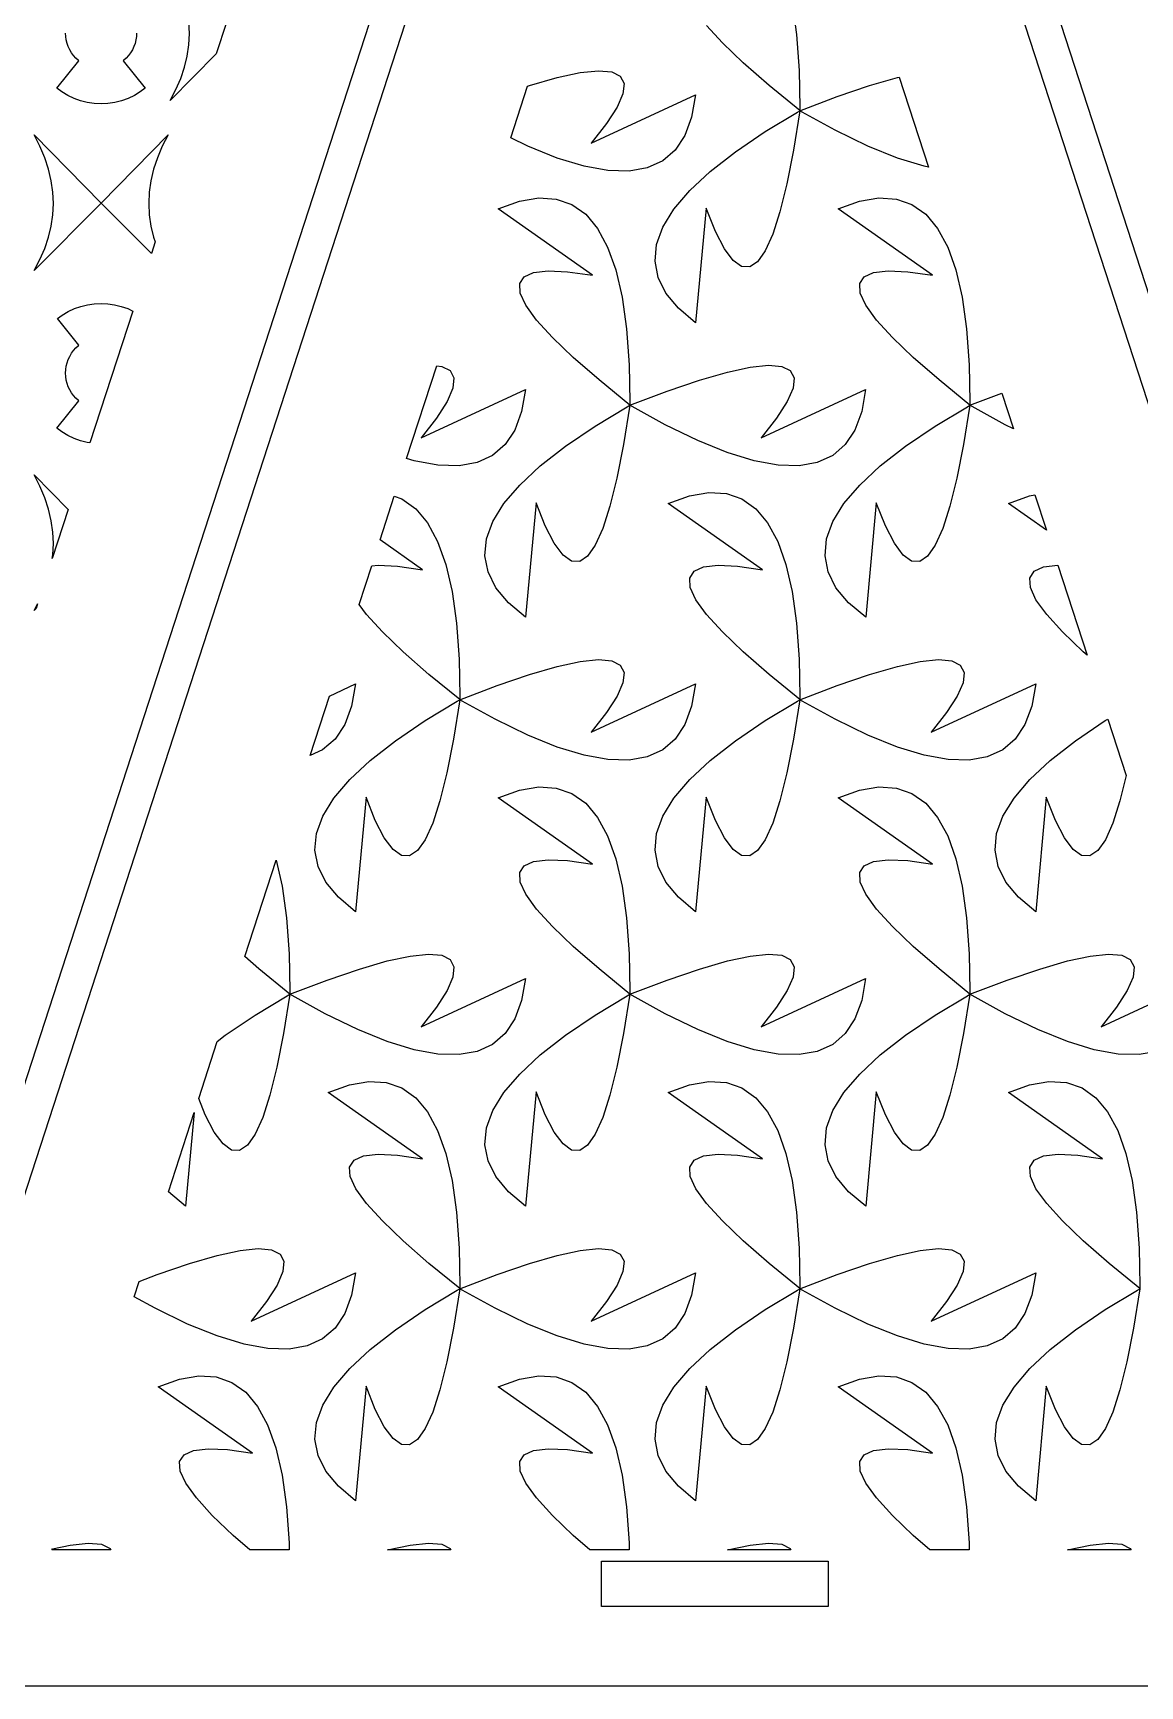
# Model space of a CAD drawing. Header units: metres. Extents: x 20 to 1108, y 20 to 485.
# Drawn here: x 269.3 to 367, y 253.8 to 399.7 of the extents above; entities that cross this region are included whole.
import ezdxf

# ---------------------------------------------------------------- set-up
doc = ezdxf.new("R2010")
doc.units = ezdxf.units.M

msp = doc.modelspace()

# ---------------------------------------------------------------- linework, layer by layer
for p, q in [((251.309, 253.826), (326.309, 484.652)), ((329.463, 484.652), (254.463, 253.826)), ((404.463, 253.826), (329.463, 484.652)), ((332.617, 484.652), (407.617, 253.826)), ((336.281, 402.329), (336.671, 399.538)), ((272.189, 399.346), (272.174, 399.652)), ((278.444, 399.652), (278.429, 399.345)), ((283.103, 399.613), (283.056, 400.615)), ((283.056, 398.616), (283.103, 399.613)), ((286.379, 400.595), (285.475, 397.812)), ((330.125, 398.78), (328.737, 400.314)), ((272.234, 399.041), (272.189, 399.346)), ((272.308, 398.743), (272.234, 399.041)), ((272.412, 398.453), (272.308, 398.743)), ((272.543, 398.175), (272.412, 398.453)), ((272.701, 397.911), (272.543, 398.175)), ((278.073, 398.175), (277.916, 397.911)), ((278.205, 398.453), (278.073, 398.175)), ((278.309, 398.743), (278.205, 398.453)), ((278.384, 399.04), (278.309, 398.743)), ((278.429, 399.345), (278.384, 399.04)), ((282.912, 397.623), (283.056, 398.616)), ((331.96, 397.018), (330.125, 398.78)), ((336.671, 399.538), (336.898, 396.36)), ((271.417, 394.783), (273.354, 397.204)), ((272.885, 397.664), (272.701, 397.911)), ((273.091, 397.436), (272.885, 397.664)), ((273.32, 397.229), (273.091, 397.436)), ((273.354, 397.204), (273.32, 397.229)), ((277.298, 397.229), (277.264, 397.204)), ((277.264, 397.204), (279.2, 394.783)), ((277.526, 397.436), (277.298, 397.229)), ((277.733, 397.664), (277.526, 397.436)), ((277.916, 397.911), (277.733, 397.664)), ((285.475, 397.812), (281.4, 393.712)), ((282.675, 396.634), (282.912, 397.623)), ((334.24, 395.025), (331.96, 397.018)), ((281.913, 394.669), (282.341, 395.649)), ((282.341, 395.649), (282.675, 396.634)), ((313.119, 395.021), (315.563, 395.728)), ((315.563, 395.728), (317.584, 396.163)), ((317.584, 396.163), (319.184, 396.33)), ((319.184, 396.33), (320.36, 396.228)), ((320.36, 396.228), (321.114, 395.855)), ((321.114, 395.855), (321.446, 395.212)), ((321.446, 395.212), (321.356, 394.299)), ((336.898, 396.36), (336.96, 393.09)), ((343.119, 395.021), (345.563, 395.728)), ((345.563, 395.728), (345.728, 395.763)), ((345.728, 395.763), (348.305, 387.831)), ((271.844, 394.467), (271.417, 394.783)), ((272.368, 394.152), (271.844, 394.467)), ((272.922, 393.89), (272.368, 394.152)), ((273.498, 393.684), (272.922, 393.89)), ((277.695, 393.89), (277.118, 393.684)), ((278.248, 394.152), (277.695, 393.89)), ((278.773, 394.467), (278.248, 394.152)), ((279.2, 394.783), (278.773, 394.467)), ((281.4, 393.712), (281.913, 394.669)), ((311.457, 390.404), (312.937, 394.958)), ((312.937, 394.958), (313.119, 395.021)), ((318.55, 389.928), (327.766, 394.191)), ((321.356, 394.299), (320.845, 393.116)), ((327.766, 394.191), (327.415, 392.235)), ((336.96, 392.804), (334.24, 395.025)), ((336.97, 392.796), (340.253, 394.042)), ((340.253, 394.042), (343.119, 395.021)), ((274.091, 393.536), (273.498, 393.684)), ((274.696, 393.445), (274.091, 393.536)), ((275.309, 393.415), (274.696, 393.445)), ((275.92, 393.445), (275.309, 393.415)), ((276.525, 393.535), (275.92, 393.445)), ((277.118, 393.684), (276.525, 393.535)), ((320.845, 393.116), (319.911, 391.661)), ((333.91, 390.959), (336.738, 392.664)), ((336.959, 392.792), (336.397, 389.326)), ((336.738, 392.664), (336.959, 392.792)), ((336.96, 393.09), (336.96, 392.804)), ((337.17, 392.68), (336.97, 392.796)), ((340.081, 391.072), (337.17, 392.68)), ((319.911, 391.661), (318.55, 389.928)), ((327.415, 392.235), (326.814, 390.61)), ((331.272, 389.174), (333.91, 390.959)), ((342.948, 389.68), (340.081, 391.072)), ((269.912, 389.666), (269.4, 390.671)), ((269.4, 390.671), (275.304, 384.652)), ((270.341, 388.647), (269.912, 389.666)), ((275.313, 384.652), (281.218, 390.671)), ((280.704, 389.666), (280.276, 388.648)), ((281.218, 390.671), (280.704, 389.666)), ((312.948, 389.68), (311.457, 390.404)), ((315.561, 388.623), (312.948, 389.68)), ((326.814, 390.61), (325.96, 389.321)), ((345.561, 388.623), (342.948, 389.68)), ((270.674, 387.632), (270.341, 388.647)), ((280.276, 388.648), (279.943, 387.632)), ((317.922, 387.901), (315.561, 388.623)), ((320.033, 387.516), (317.922, 387.901)), ((324.857, 388.367), (323.499, 387.748)), ((325.96, 389.321), (324.857, 388.367)), ((329.049, 387.44), (331.272, 389.174)), ((336.397, 389.326), (335.81, 386.355)), ((347.922, 387.901), (345.561, 388.623)), ((348.305, 387.831), (347.922, 387.901)), ((270.913, 386.622), (270.674, 387.632)), ((271.056, 385.615), (270.913, 386.622)), ((279.704, 386.622), (279.562, 385.615)), ((279.943, 387.632), (279.704, 386.622)), ((321.893, 387.464), (320.033, 387.516)), ((323.499, 387.748), (321.893, 387.464)), ((327.243, 385.755), (329.049, 387.44)), ((271.103, 384.613), (271.056, 385.615)), ((279.562, 385.615), (279.514, 384.613)), ((312.224, 384.811), (313.932, 385.102)), ((313.932, 385.102), (315.475, 385.006)), ((315.475, 385.006), (316.854, 384.527)), ((325.854, 384.119), (327.243, 385.755)), ((335.81, 386.355), (335.201, 383.884)), ((342.224, 384.811), (343.932, 385.102)), ((343.932, 385.102), (345.475, 385.006)), ((345.475, 385.006), (346.854, 384.527)), ((275.304, 384.652), (269.4, 378.711)), ((270.912, 382.622), (271.056, 383.616)), ((271.056, 383.616), (271.103, 384.613)), ((279.749, 380.189), (275.313, 384.652)), ((279.514, 384.613), (279.561, 383.616)), ((279.561, 383.616), (279.704, 382.623)), ((310.355, 384.136), (312.224, 384.811)), ((318.655, 378.286), (310.355, 384.136)), ((316.854, 384.527), (318.069, 383.662)), ((318.069, 383.662), (319.117, 382.412)), ((324.88, 382.535), (325.854, 384.119)), ((328.685, 384.197), (327.768, 374.085)), ((329.505, 382.151), (328.685, 384.197)), ((335.201, 383.884), (334.568, 381.916)), ((340.355, 384.136), (342.224, 384.811)), ((348.655, 378.286), (340.355, 384.136)), ((346.854, 384.527), (348.069, 383.662)), ((348.069, 383.662), (349.117, 382.412)), ((270.674, 381.635), (270.912, 382.622)), ((279.704, 382.623), (279.943, 381.635)), ((319.117, 382.412), (320.003, 380.776)), ((324.322, 381.001), (324.88, 382.535)), ((330.298, 380.616), (329.505, 382.151)), ((349.117, 382.412), (350.003, 380.776)), ((269.912, 379.668), (270.341, 380.649)), ((270.341, 380.649), (270.674, 381.635)), ((280.083, 381.218), (279.749, 380.189)), ((279.943, 381.635), (280.083, 381.218)), ((320.003, 380.776), (320.724, 378.755)), ((324.181, 379.518), (324.322, 381.001)), ((331.067, 379.582), (330.298, 380.616)), ((334.568, 381.916), (333.912, 380.447)), ((350.003, 380.776), (350.724, 378.755)), ((269.4, 378.711), (269.912, 379.668)), ((324.454, 378.084), (324.181, 379.518)), ((331.813, 379.048), (331.067, 379.582)), ((333.235, 379.482), (332.535, 379.015)), ((333.912, 380.447), (333.235, 379.482)), ((312.241, 377.543), (312.631, 378.152)), ((312.631, 378.152), (313.465, 378.53)), ((313.465, 378.53), (314.746, 378.679)), ((314.746, 378.679), (316.473, 378.599)), ((316.473, 378.599), (318.655, 378.286)), ((320.724, 378.755), (321.281, 376.349)), ((325.144, 376.7), (324.454, 378.084)), ((332.535, 379.015), (331.813, 379.048)), ((342.241, 377.543), (342.631, 378.152)), ((342.631, 378.152), (343.465, 378.53)), ((343.465, 378.53), (344.746, 378.679)), ((344.746, 378.679), (346.473, 378.599)), ((346.473, 378.599), (348.655, 378.286)), ((350.724, 378.755), (351.281, 376.349)), ((312.295, 376.703), (312.241, 377.543)), ((312.793, 375.633), (312.295, 376.703)), ((321.281, 376.349), (321.671, 373.558)), ((326.25, 375.366), (325.144, 376.7)), ((342.295, 376.703), (342.241, 377.543)), ((342.793, 375.633), (342.295, 376.703)), ((351.281, 376.349), (351.671, 373.558)), ((271.891, 374.769), (272.408, 375.078)), ((272.408, 375.078), (272.954, 375.337)), ((272.954, 375.337), (273.524, 375.54)), ((273.524, 375.54), (274.109, 375.688)), ((274.109, 375.688), (274.705, 375.776)), ((278.105, 375.128), (274.326, 363.5)), ((274.705, 375.776), (275.309, 375.806)), ((275.309, 375.806), (275.911, 375.776)), ((275.911, 375.776), (276.509, 375.687)), ((276.509, 375.687), (277.094, 375.54)), ((277.094, 375.54), (277.662, 375.337)), ((277.662, 375.337), (278.105, 375.128)), ((313.737, 374.332), (312.793, 375.633)), ((327.768, 374.085), (326.25, 375.366)), ((343.737, 374.332), (342.793, 375.633)), ((271.469, 374.456), (271.891, 374.769)), ((273.354, 372.102), (271.469, 374.456)), ((315.125, 372.799), (313.737, 374.332)), ((321.671, 373.558), (321.898, 370.379)), ((345.125, 372.799), (343.737, 374.332)), ((351.671, 373.558), (351.898, 370.379)), ((272.885, 371.642), (273.092, 371.869)), ((273.092, 371.869), (273.32, 372.075)), ((273.32, 372.075), (273.354, 372.102)), ((316.96, 371.037), (315.125, 372.799)), ((346.96, 371.037), (345.125, 372.799)), ((272.235, 370.265), (272.308, 370.563)), ((272.308, 370.563), (272.412, 370.853)), ((272.412, 370.853), (272.543, 371.13)), ((272.543, 371.13), (272.702, 371.395)), ((272.702, 371.395), (272.885, 371.642)), ((319.24, 369.043), (316.96, 371.037)), ((349.24, 369.043), (346.96, 371.037)), ((272.174, 369.652), (272.189, 369.959)), ((272.189, 369.346), (272.174, 369.652)), ((272.189, 369.959), (272.235, 370.265)), ((272.234, 369.041), (272.189, 369.346)), ((272.308, 368.742), (272.234, 369.041)), ((302.268, 362.12), (304.92, 370.285)), ((304.92, 370.285), (305.36, 370.246)), ((305.36, 370.246), (306.114, 369.873)), ((306.114, 369.873), (306.446, 369.232)), ((306.446, 369.232), (306.356, 368.318)), ((321.96, 366.823), (319.24, 369.043)), ((321.898, 370.379), (321.96, 367.109)), ((325.253, 368.063), (328.119, 369.039)), ((328.119, 369.039), (330.563, 369.746)), ((330.563, 369.746), (332.584, 370.183)), ((332.584, 370.183), (334.184, 370.35)), ((334.184, 370.35), (335.36, 370.246)), ((335.36, 370.246), (336.114, 369.873)), ((336.114, 369.873), (336.446, 369.232)), ((336.446, 369.232), (336.356, 368.318)), ((351.96, 366.823), (349.24, 369.043)), ((351.898, 370.379), (351.96, 367.109)), ((272.412, 368.453), (272.308, 368.742)), ((272.543, 368.175), (272.412, 368.453)), ((272.701, 367.911), (272.543, 368.175)), ((272.885, 367.663), (272.701, 367.911)), ((273.091, 367.437), (272.885, 367.663)), ((303.55, 363.947), (312.766, 368.209)), ((306.356, 368.318), (305.845, 367.135)), ((312.766, 368.209), (312.415, 366.254)), ((321.97, 366.816), (325.253, 368.063)), ((333.55, 363.947), (342.766, 368.209)), ((336.356, 368.318), (335.845, 367.135)), ((342.766, 368.209), (342.415, 366.254)), ((351.97, 366.816), (354.785, 367.884)), ((354.785, 367.884), (355.808, 364.739)), ((271.417, 364.783), (273.354, 367.203)), ((273.32, 367.23), (273.091, 367.437)), ((273.354, 367.203), (273.32, 367.23)), ((305.845, 367.135), (304.911, 365.68)), ((312.415, 366.254), (311.814, 364.629)), ((318.91, 364.979), (321.738, 366.684)), ((321.959, 366.812), (321.397, 363.345)), ((321.738, 366.684), (321.959, 366.812)), ((321.96, 367.109), (321.96, 366.823)), ((322.17, 366.699), (321.97, 366.816)), ((325.081, 365.092), (322.17, 366.699)), ((335.845, 367.135), (334.911, 365.68)), ((342.415, 366.254), (341.814, 364.629)), ((348.91, 364.979), (351.738, 366.684)), ((351.959, 366.812), (351.397, 363.345)), ((351.738, 366.684), (351.959, 366.812)), ((351.96, 367.109), (351.96, 366.823)), ((352.17, 366.699), (351.97, 366.816)), ((355.081, 365.092), (352.17, 366.699)), ((271.844, 364.467), (271.417, 364.783)), ((304.911, 365.68), (303.55, 363.947)), ((311.814, 364.629), (310.96, 363.34)), ((316.272, 363.193), (318.91, 364.979)), ((327.948, 363.7), (325.081, 365.092)), ((334.911, 365.68), (333.55, 363.947)), ((341.814, 364.629), (340.96, 363.34)), ((346.272, 363.193), (348.91, 364.979)), ((355.808, 364.739), (355.081, 365.092)), ((272.368, 364.152), (271.844, 364.467)), ((272.922, 363.891), (272.368, 364.152)), ((273.498, 363.685), (272.922, 363.891)), ((274.091, 363.535), (273.498, 363.685)), ((274.326, 363.5), (274.091, 363.535)), ((310.96, 363.34), (309.857, 362.387)), ((314.049, 361.458), (316.272, 363.193)), ((321.397, 363.345), (320.81, 360.373)), ((330.561, 362.643), (327.948, 363.7)), ((340.96, 363.34), (339.857, 362.387)), ((344.049, 361.458), (346.272, 363.193)), ((351.397, 363.345), (350.81, 360.373)), ((302.922, 361.92), (302.268, 362.12)), ((305.033, 361.534), (302.922, 361.92)), ((308.499, 361.768), (306.893, 361.484)), ((309.857, 362.387), (308.499, 361.768)), ((332.922, 361.92), (330.561, 362.643)), ((335.033, 361.534), (332.922, 361.92)), ((338.499, 361.768), (336.893, 361.484)), ((339.857, 362.387), (338.499, 361.768)), ((269.912, 359.666), (269.4, 360.671)), ((269.4, 360.671), (272.41, 357.603)), ((306.893, 361.484), (305.033, 361.534)), ((312.243, 359.775), (314.049, 361.458)), ((320.81, 360.373), (320.201, 357.903)), ((336.893, 361.484), (335.033, 361.534)), ((342.243, 359.775), (344.049, 361.458)), ((350.81, 360.373), (350.201, 357.903)), ((270.341, 358.647), (269.912, 359.666)), ((299.931, 354.93), (301.182, 358.779)), ((301.182, 358.779), (301.854, 358.546)), ((310.854, 358.14), (312.243, 359.775)), ((325.355, 358.155), (327.224, 358.829)), ((327.224, 358.829), (328.932, 359.12)), ((328.932, 359.12), (330.475, 359.026)), ((330.475, 359.026), (331.854, 358.546)), ((340.854, 358.14), (342.243, 359.775)), ((355.355, 358.155), (357.224, 358.829)), ((357.224, 358.829), (357.701, 358.911)), ((357.701, 358.911), (358.717, 355.785)), ((270.674, 357.633), (270.341, 358.647)), ((270.913, 356.621), (270.674, 357.633)), ((272.41, 357.603), (271.008, 353.287)), ((301.854, 358.546), (303.069, 357.682)), ((303.069, 357.682), (304.117, 356.432)), ((309.88, 356.554), (310.854, 358.14)), ((313.685, 358.216), (312.768, 348.105)), ((314.505, 356.17), (313.685, 358.216)), ((320.201, 357.903), (319.568, 355.936)), ((333.655, 352.305), (325.355, 358.155)), ((331.854, 358.546), (333.069, 357.682)), ((333.069, 357.682), (334.117, 356.432)), ((339.88, 356.554), (340.854, 358.14)), ((343.685, 358.216), (342.768, 348.105)), ((344.505, 356.17), (343.685, 358.216)), ((350.201, 357.903), (349.568, 355.936)), ((358.717, 355.785), (355.355, 358.155)), ((271.056, 355.615), (270.913, 356.621)), ((304.117, 356.432), (305.003, 354.796)), ((309.322, 355.021), (309.88, 356.554)), ((315.298, 354.635), (314.505, 356.17)), ((319.568, 355.936), (318.912, 354.466)), ((334.117, 356.432), (335.003, 354.796)), ((339.322, 355.021), (339.88, 356.554)), ((345.298, 354.635), (344.505, 356.17)), ((349.568, 355.936), (348.912, 354.466)), ((271.103, 354.613), (271.056, 355.615)), ((271.056, 353.616), (271.103, 354.613)), ((303.655, 352.305), (299.931, 354.93)), ((305.003, 354.796), (305.724, 352.775)), ((309.181, 353.536), (309.322, 355.021)), ((316.067, 353.601), (315.298, 354.635)), ((318.912, 354.466), (318.236, 353.5)), ((335.003, 354.796), (335.724, 352.775)), ((339.181, 353.536), (339.322, 355.021)), ((346.067, 353.601), (345.298, 354.635)), ((348.912, 354.466), (348.236, 353.5)), ((271.008, 353.287), (271.056, 353.616)), ((309.454, 352.104), (309.181, 353.536)), ((316.813, 353.068), (316.067, 353.601)), ((317.535, 353.034), (316.813, 353.068)), ((318.236, 353.5), (317.535, 353.034)), ((339.454, 352.104), (339.181, 353.536)), ((346.813, 353.068), (346.067, 353.601)), ((347.535, 353.034), (346.813, 353.068)), ((348.236, 353.5), (347.535, 353.034)), ((298.085, 349.249), (299.185, 352.633)), ((299.185, 352.633), (299.746, 352.698)), ((299.746, 352.698), (301.473, 352.617)), ((301.473, 352.617), (303.655, 352.305)), ((305.724, 352.775), (306.281, 350.368)), ((310.144, 350.719), (309.454, 352.104)), ((327.241, 351.563), (327.631, 352.171)), ((327.295, 350.722), (327.241, 351.563)), ((327.631, 352.171), (328.465, 352.55)), ((328.465, 352.55), (329.746, 352.698)), ((329.746, 352.698), (331.473, 352.617)), ((331.473, 352.617), (333.655, 352.305)), ((335.724, 352.775), (336.281, 350.368)), ((340.144, 350.719), (339.454, 352.104)), ((357.241, 351.563), (357.631, 352.171)), ((357.295, 350.722), (357.241, 351.563)), ((357.631, 352.171), (358.465, 352.55)), ((358.465, 352.55), (359.721, 352.695)), ((359.721, 352.695), (362.3, 344.759)), ((306.281, 350.368), (306.671, 347.576)), ((311.25, 349.386), (310.144, 350.719)), ((327.793, 349.652), (327.295, 350.722)), ((336.281, 350.368), (336.671, 347.576)), ((341.25, 349.386), (340.144, 350.719)), ((357.793, 349.652), (357.295, 350.722)), ((269.4, 348.711), (269.708, 349.288)), ((269.58, 348.894), (269.4, 348.711)), ((269.708, 349.288), (269.58, 348.894)), ((298.737, 348.352), (298.085, 349.249)), ((312.768, 348.105), (311.25, 349.386)), ((328.737, 348.352), (327.793, 349.652)), ((342.768, 348.105), (341.25, 349.386)), ((358.737, 348.352), (357.793, 349.652)), ((300.125, 346.818), (298.737, 348.352)), ((306.671, 347.576), (306.898, 344.399)), ((330.125, 346.818), (328.737, 348.352)), ((336.671, 347.576), (336.898, 344.399)), ((360.125, 346.818), (358.737, 348.352)), ((301.96, 345.056), (300.125, 346.818)), ((331.96, 345.056), (330.125, 346.818)), ((361.96, 345.056), (360.125, 346.818)), ((304.24, 343.063), (301.96, 345.056)), ((306.898, 344.399), (306.96, 341.129)), ((315.563, 343.766), (317.584, 344.202)), ((317.584, 344.202), (319.184, 344.369)), ((319.184, 344.369), (320.36, 344.266)), ((320.36, 344.266), (321.114, 343.893)), ((334.24, 343.063), (331.96, 345.056)), ((336.898, 344.399), (336.96, 341.129)), ((345.563, 343.766), (347.584, 344.202)), ((347.584, 344.202), (349.184, 344.369)), ((349.184, 344.369), (350.36, 344.266)), ((350.36, 344.266), (351.114, 343.893)), ((362.3, 344.759), (361.96, 345.056)), ((306.96, 340.843), (304.24, 343.063)), ((310.253, 342.081), (313.119, 343.059)), ((313.119, 343.059), (315.563, 343.766)), ((321.114, 343.893), (321.446, 343.25)), ((321.446, 343.25), (321.356, 342.337)), ((336.96, 340.843), (334.24, 343.063)), ((340.253, 342.081), (343.119, 343.059)), ((343.119, 343.059), (345.563, 343.766)), ((351.114, 343.893), (351.446, 343.25)), ((351.446, 343.25), (351.356, 342.337)), ((295.457, 341.161), (297.766, 342.229)), ((297.766, 342.229), (297.415, 340.274)), ((306.97, 340.834), (310.253, 342.081)), ((318.55, 337.966), (327.766, 342.229)), ((321.356, 342.337), (320.845, 341.154)), ((327.766, 342.229), (327.415, 340.274)), ((336.97, 340.834), (340.253, 342.081)), ((348.55, 337.966), (357.766, 342.229)), ((351.356, 342.337), (350.845, 341.154)), ((357.766, 342.229), (357.415, 340.274)), ((293.748, 335.9), (295.457, 341.161)), ((297.415, 340.274), (296.814, 338.649)), ((303.91, 338.997), (306.738, 340.702)), ((306.959, 340.83), (306.397, 337.364)), ((306.738, 340.702), (306.959, 340.83)), ((306.96, 341.129), (306.96, 340.843)), ((307.17, 340.719), (306.97, 340.834)), ((310.081, 339.111), (307.17, 340.719)), ((320.845, 341.154), (319.911, 339.699)), ((327.415, 340.274), (326.814, 338.649)), ((333.91, 338.997), (336.738, 340.702)), ((336.959, 340.83), (336.397, 337.364)), ((336.738, 340.702), (336.959, 340.83)), ((336.96, 341.129), (336.96, 340.843)), ((337.17, 340.719), (336.97, 340.834)), ((340.081, 339.111), (337.17, 340.719)), ((350.845, 341.154), (349.911, 339.699)), ((357.415, 340.274), (356.814, 338.649)), ((296.814, 338.649), (295.96, 337.359)), ((301.272, 337.212), (303.91, 338.997)), ((312.948, 337.719), (310.081, 339.111)), ((319.911, 339.699), (318.55, 337.966)), ((326.814, 338.649), (325.96, 337.359)), ((331.272, 337.212), (333.91, 338.997)), ((342.948, 337.719), (340.081, 339.111)), ((349.911, 339.699), (348.55, 337.966)), ((356.814, 338.649), (355.96, 337.359)), ((361.272, 337.212), (363.91, 338.997)), ((363.91, 338.997), (364.129, 339.129)), ((364.129, 339.129), (365.748, 334.145)), ((295.96, 337.359), (294.857, 336.406)), ((299.049, 335.478), (301.272, 337.212)), ((306.397, 337.364), (305.81, 334.393)), ((315.561, 336.661), (312.948, 337.719)), ((325.96, 337.359), (324.857, 336.406)), ((329.049, 335.478), (331.272, 337.212)), ((336.397, 337.364), (335.81, 334.393)), ((345.561, 336.661), (342.948, 337.719)), ((355.96, 337.359), (354.857, 336.406)), ((359.049, 335.478), (361.272, 337.212)), ((294.857, 336.406), (293.748, 335.9)), ((297.243, 333.793), (299.049, 335.478)), ((317.922, 335.94), (315.561, 336.661)), ((320.033, 335.553), (317.922, 335.94)), ((321.893, 335.502), (320.033, 335.553)), ((323.499, 335.786), (321.893, 335.502)), ((324.857, 336.406), (323.499, 335.786)), ((327.243, 333.793), (329.049, 335.478)), ((347.922, 335.94), (345.561, 336.661)), ((350.033, 335.553), (347.922, 335.94)), ((351.893, 335.502), (350.033, 335.553)), ((353.499, 335.786), (351.893, 335.502)), ((354.857, 336.406), (353.499, 335.786)), ((357.243, 333.793), (359.049, 335.478)), ((305.81, 334.393), (305.201, 331.923)), ((335.81, 334.393), (335.201, 331.923)), ((365.748, 334.145), (365.201, 331.923)), ((295.854, 332.158), (297.243, 333.793)), ((310.355, 332.175), (312.224, 332.849)), ((312.224, 332.849), (313.932, 333.14)), ((313.932, 333.14), (315.475, 333.045)), ((315.475, 333.045), (316.854, 332.566)), ((316.854, 332.566), (318.069, 331.7)), ((325.854, 332.158), (327.243, 333.793)), ((340.355, 332.175), (342.224, 332.849)), ((342.224, 332.849), (343.932, 333.14)), ((343.932, 333.14), (345.475, 333.045)), ((345.475, 333.045), (346.854, 332.566)), ((346.854, 332.566), (348.069, 331.7)), ((355.854, 332.158), (357.243, 333.793)), ((294.88, 330.573), (295.854, 332.158)), ((298.685, 332.235), (297.768, 322.124)), ((299.505, 330.19), (298.685, 332.235)), ((305.201, 331.923), (304.568, 329.954)), ((318.655, 326.324), (310.355, 332.175)), ((318.069, 331.7), (319.117, 330.45)), ((324.88, 330.573), (325.854, 332.158)), ((328.685, 332.235), (327.768, 322.124)), ((329.505, 330.19), (328.685, 332.235)), ((335.201, 331.923), (334.568, 329.954)), ((348.655, 326.324), (340.355, 332.175)), ((348.069, 331.7), (349.117, 330.45)), ((354.88, 330.573), (355.854, 332.158)), ((358.685, 332.235), (357.768, 322.124)), ((359.505, 330.19), (358.685, 332.235)), ((365.201, 331.923), (364.568, 329.954)), ((294.322, 329.04), (294.88, 330.573)), ((300.298, 328.654), (299.505, 330.19)), ((304.568, 329.954), (303.912, 328.485)), ((319.117, 330.45), (320.003, 328.815)), ((324.322, 329.04), (324.88, 330.573)), ((330.298, 328.654), (329.505, 330.19)), ((334.568, 329.954), (333.912, 328.485)), ((349.117, 330.45), (350.003, 328.815)), ((354.322, 329.04), (354.88, 330.573)), ((360.298, 328.654), (359.505, 330.19)), ((364.568, 329.954), (363.912, 328.485)), ((294.181, 327.555), (294.322, 329.04)), ((301.067, 327.62), (300.298, 328.654)), ((303.912, 328.485), (303.236, 327.52)), ((320.003, 328.815), (320.724, 326.794)), ((324.181, 327.555), (324.322, 329.04)), ((331.067, 327.62), (330.298, 328.654)), ((333.912, 328.485), (333.235, 327.52)), ((350.003, 328.815), (350.724, 326.794)), ((354.181, 327.555), (354.322, 329.04)), ((361.067, 327.62), (360.298, 328.654)), ((363.912, 328.485), (363.236, 327.52)), ((287.99, 318.176), (290.751, 326.677)), ((290.751, 326.677), (291.281, 324.387)), ((294.454, 326.122), (294.181, 327.555)), ((301.813, 327.086), (301.067, 327.62)), ((302.535, 327.053), (301.813, 327.086)), ((303.236, 327.52), (302.535, 327.053)), ((313.465, 326.568), (314.746, 326.718)), ((314.746, 326.718), (316.473, 326.637)), ((320.724, 326.794), (321.281, 324.387)), ((324.454, 326.122), (324.181, 327.555)), ((331.813, 327.086), (331.067, 327.62)), ((332.535, 327.053), (331.813, 327.086)), ((333.235, 327.52), (332.535, 327.053)), ((343.465, 326.568), (344.746, 326.718)), ((344.746, 326.718), (346.473, 326.637)), ((350.724, 326.794), (351.281, 324.387)), ((354.454, 326.122), (354.181, 327.555)), ((361.813, 327.086), (361.067, 327.62)), ((362.535, 327.053), (361.813, 327.086)), ((363.236, 327.52), (362.535, 327.053)), ((295.144, 324.738), (294.454, 326.122)), ((312.241, 325.581), (312.631, 326.191)), ((312.295, 324.741), (312.241, 325.581)), ((312.631, 326.191), (313.465, 326.568)), ((316.473, 326.637), (318.655, 326.324)), ((325.144, 324.738), (324.454, 326.122)), ((342.241, 325.581), (342.631, 326.191)), ((342.295, 324.741), (342.241, 325.581)), ((342.631, 326.191), (343.465, 326.568)), ((346.473, 326.637), (348.655, 326.324)), ((355.144, 324.738), (354.454, 326.122)), ((291.281, 324.387), (291.671, 321.596)), ((296.25, 323.404), (295.144, 324.738)), ((312.793, 323.672), (312.295, 324.741)), ((321.281, 324.387), (321.671, 321.596)), ((326.25, 323.404), (325.144, 324.738)), ((342.793, 323.672), (342.295, 324.741)), ((351.281, 324.387), (351.671, 321.596)), ((356.25, 323.404), (355.144, 324.738)), ((297.768, 322.124), (296.25, 323.404)), ((313.737, 322.37), (312.793, 323.672)), ((315.125, 320.838), (313.737, 322.37)), ((327.768, 322.124), (326.25, 323.404)), ((343.737, 322.37), (342.793, 323.672)), ((345.125, 320.838), (343.737, 322.37)), ((357.768, 322.124), (356.25, 323.404)), ((291.671, 321.596), (291.898, 318.418)), ((316.96, 319.075), (315.125, 320.838)), ((321.671, 321.596), (321.898, 318.418)), ((346.96, 319.075), (345.125, 320.838)), ((351.671, 321.596), (351.898, 318.418)), ((289.24, 317.081), (287.99, 318.176)), ((291.898, 318.418), (291.96, 315.148)), ((300.563, 317.784), (302.584, 318.221)), ((302.584, 318.221), (304.184, 318.388)), ((304.184, 318.388), (305.36, 318.284)), ((305.36, 318.284), (306.114, 317.911)), ((306.114, 317.911), (306.446, 317.27)), ((319.24, 317.081), (316.96, 319.075)), ((321.898, 318.418), (321.96, 315.148)), ((330.563, 317.784), (332.584, 318.221)), ((332.584, 318.221), (334.184, 318.388)), ((334.184, 318.388), (335.36, 318.284)), ((335.36, 318.284), (336.114, 317.911)), ((336.114, 317.911), (336.446, 317.27)), ((349.24, 317.081), (346.96, 319.075)), ((351.898, 318.418), (351.96, 315.148)), ((360.563, 317.784), (362.584, 318.221)), ((362.584, 318.221), (364.184, 318.388)), ((364.184, 318.388), (365.36, 318.284)), ((365.36, 318.284), (366.114, 317.911)), ((366.114, 317.911), (366.446, 317.27)), ((291.96, 314.861), (289.24, 317.081)), ((295.253, 316.1), (298.119, 317.077)), ((298.119, 317.077), (300.563, 317.784)), ((306.446, 317.27), (306.356, 316.357)), ((321.96, 314.861), (319.24, 317.081)), ((325.253, 316.1), (328.119, 317.077)), ((328.119, 317.077), (330.563, 317.784)), ((336.446, 317.27), (336.356, 316.357)), ((351.96, 314.861), (349.24, 317.081)), ((355.253, 316.1), (358.119, 317.077)), ((358.119, 317.077), (360.563, 317.784)), ((366.446, 317.27), (366.356, 316.357)), ((291.96, 315.148), (291.96, 314.861)), ((291.97, 314.854), (295.253, 316.1)), ((303.55, 311.985), (312.766, 316.248)), ((305.845, 315.174), (304.911, 313.719)), ((306.356, 316.357), (305.845, 315.174)), ((312.766, 316.248), (312.415, 314.292)), ((321.96, 315.148), (321.96, 314.861)), ((321.97, 314.854), (325.253, 316.1)), ((333.55, 311.985), (342.766, 316.248)), ((335.845, 315.174), (334.911, 313.719)), ((336.356, 316.357), (335.845, 315.174)), ((342.766, 316.248), (342.415, 314.292)), ((351.96, 315.148), (351.96, 314.861)), ((351.97, 314.854), (355.253, 316.1)), ((363.55, 311.985), (371.721, 315.765)), ((365.845, 315.174), (364.911, 313.719)), ((366.356, 316.357), (365.845, 315.174)), ((288.91, 313.017), (291.738, 314.722)), ((291.959, 314.85), (291.397, 311.383)), ((291.738, 314.722), (291.959, 314.85)), ((292.17, 314.737), (291.97, 314.854)), ((295.081, 313.13), (292.17, 314.737)), ((304.911, 313.719), (303.55, 311.985)), ((312.415, 314.292), (311.814, 312.667)), ((318.91, 313.017), (321.738, 314.722)), ((321.959, 314.85), (321.397, 311.383)), ((321.738, 314.722), (321.959, 314.85)), ((322.17, 314.737), (321.97, 314.854)), ((325.081, 313.13), (322.17, 314.737)), ((334.911, 313.719), (333.55, 311.985)), ((342.415, 314.292), (341.814, 312.667)), ((348.91, 313.017), (351.738, 314.722)), ((351.959, 314.85), (351.397, 311.383)), ((351.738, 314.722), (351.959, 314.85)), ((352.17, 314.737), (351.97, 314.854)), ((355.081, 313.13), (352.17, 314.737)), ((364.911, 313.719), (363.55, 311.985)), ((286.272, 311.232), (288.91, 313.017)), ((297.948, 311.738), (295.081, 313.13)), ((311.814, 312.667), (310.96, 311.379)), ((316.272, 311.232), (318.91, 313.017)), ((327.948, 311.738), (325.081, 313.13)), ((341.814, 312.667), (340.96, 311.379)), ((346.272, 311.232), (348.91, 313.017)), ((357.948, 311.738), (355.081, 313.13)), ((283.923, 305.661), (285.55, 310.668)), ((285.55, 310.668), (286.272, 311.232)), ((291.397, 311.383), (290.81, 308.412)), ((300.561, 310.681), (297.948, 311.738)), ((302.922, 309.959), (300.561, 310.681)), ((310.96, 311.379), (309.857, 310.425)), ((314.049, 309.497), (316.272, 311.232)), ((321.397, 311.383), (320.81, 308.412)), ((330.561, 310.681), (327.948, 311.738)), ((332.922, 309.959), (330.561, 310.681)), ((340.96, 311.379), (339.857, 310.425)), ((344.049, 309.497), (346.272, 311.232)), ((351.397, 311.383), (350.81, 308.412)), ((360.561, 310.681), (357.948, 311.738)), ((362.922, 309.959), (360.561, 310.681)), ((305.033, 309.572), (302.922, 309.959)), ((306.893, 309.522), (305.033, 309.572)), ((308.499, 309.806), (306.893, 309.522)), ((309.857, 310.425), (308.499, 309.806)), ((312.243, 307.813), (314.049, 309.497)), ((335.033, 309.572), (332.922, 309.959)), ((336.893, 309.522), (335.033, 309.572)), ((338.499, 309.806), (336.893, 309.522)), ((339.857, 310.425), (338.499, 309.806)), ((342.243, 307.813), (344.049, 309.497)), ((365.033, 309.572), (362.922, 309.959)), ((366.893, 309.522), (365.033, 309.572)), ((368.499, 309.806), (366.893, 309.522)), ((290.81, 308.412), (290.201, 305.942)), ((310.854, 306.177), (312.243, 307.813)), ((320.81, 308.412), (320.201, 305.942)), ((340.854, 306.177), (342.243, 307.813)), ((350.81, 308.412), (350.201, 305.942)), ((295.355, 306.193), (297.224, 306.868)), ((297.224, 306.868), (298.932, 307.158)), ((298.932, 307.158), (300.475, 307.064)), ((300.475, 307.064), (301.854, 306.584)), ((301.854, 306.584), (303.069, 305.72)), ((313.685, 306.255), (312.768, 296.143)), ((314.505, 304.209), (313.685, 306.255)), ((325.355, 306.193), (327.224, 306.868)), ((327.224, 306.868), (328.932, 307.158)), ((328.932, 307.158), (330.475, 307.064)), ((330.475, 307.064), (331.854, 306.584)), ((331.854, 306.584), (333.069, 305.72)), ((343.685, 306.255), (342.768, 296.143)), ((344.505, 304.209), (343.685, 306.255)), ((355.355, 306.193), (357.224, 306.868)), ((357.224, 306.868), (358.932, 307.158)), ((358.932, 307.158), (360.475, 307.064)), ((360.475, 307.064), (361.854, 306.584)), ((361.854, 306.584), (363.069, 305.72)), ((284.505, 304.209), (283.923, 305.661)), ((290.201, 305.942), (289.568, 303.974)), ((303.655, 300.344), (295.355, 306.193)), ((303.069, 305.72), (304.117, 304.47)), ((309.88, 304.592), (310.854, 306.177)), ((320.201, 305.942), (319.568, 303.974)), ((333.655, 300.344), (325.355, 306.193)), ((333.069, 305.72), (334.117, 304.47)), ((339.88, 304.592), (340.854, 306.177)), ((350.201, 305.942), (349.568, 303.974)), ((363.655, 300.344), (355.355, 306.193)), ((363.069, 305.72), (364.117, 304.47)), ((281.247, 297.427), (283.518, 304.413)), ((283.518, 304.413), (282.768, 296.143)), ((285.298, 302.674), (284.505, 304.209)), ((289.568, 303.974), (288.912, 302.505)), ((304.117, 304.47), (305.003, 302.834)), ((309.322, 303.059), (309.88, 304.592)), ((315.298, 302.674), (314.505, 304.209)), ((319.568, 303.974), (318.912, 302.505)), ((334.117, 304.47), (335.003, 302.834)), ((339.322, 303.059), (339.88, 304.592)), ((345.298, 302.674), (344.505, 304.209)), ((349.568, 303.974), (348.912, 302.505)), ((364.117, 304.47), (365.003, 302.834)), ((286.067, 301.64), (285.298, 302.674)), ((288.912, 302.505), (288.236, 301.538)), ((305.003, 302.834), (305.724, 300.813)), ((309.181, 301.574), (309.322, 303.059)), ((316.067, 301.64), (315.298, 302.674)), ((318.912, 302.505), (318.236, 301.538)), ((335.003, 302.834), (335.724, 300.813)), ((339.181, 301.574), (339.322, 303.059)), ((346.067, 301.64), (345.298, 302.674)), ((348.912, 302.505), (348.236, 301.538)), ((365.003, 302.834), (365.724, 300.813)), ((286.813, 301.106), (286.067, 301.64)), ((287.535, 301.072), (286.813, 301.106)), ((288.236, 301.538), (287.535, 301.072)), ((297.631, 300.209), (298.465, 300.588)), ((298.465, 300.588), (299.746, 300.737)), ((299.746, 300.737), (301.473, 300.656)), ((301.473, 300.656), (303.655, 300.344)), ((305.724, 300.813), (306.281, 298.406)), ((309.454, 300.142), (309.181, 301.574)), ((316.813, 301.106), (316.067, 301.64)), ((317.535, 301.072), (316.813, 301.106)), ((318.236, 301.538), (317.535, 301.072)), ((327.631, 300.209), (328.465, 300.588)), ((328.465, 300.588), (329.746, 300.737)), ((329.746, 300.737), (331.473, 300.656)), ((331.473, 300.656), (333.655, 300.344)), ((335.724, 300.813), (336.281, 298.406)), ((339.454, 300.142), (339.181, 301.574)), ((346.813, 301.106), (346.067, 301.64)), ((347.535, 301.072), (346.813, 301.106)), ((348.236, 301.538), (347.535, 301.072)), ((357.631, 300.209), (358.465, 300.588)), ((358.465, 300.588), (359.746, 300.737)), ((359.746, 300.737), (361.473, 300.656)), ((361.473, 300.656), (363.655, 300.344)), ((365.724, 300.813), (366.281, 298.406)), ((297.241, 299.601), (297.631, 300.209)), ((297.295, 298.761), (297.241, 299.601)), ((310.144, 298.757), (309.454, 300.142)), ((327.241, 299.601), (327.631, 300.209)), ((327.295, 298.761), (327.241, 299.601)), ((340.144, 298.757), (339.454, 300.142)), ((357.241, 299.601), (357.631, 300.209)), ((357.295, 298.761), (357.241, 299.601)), ((297.793, 297.691), (297.295, 298.761)), ((298.737, 296.39), (297.793, 297.691)), ((306.281, 298.406), (306.671, 295.614)), ((311.25, 297.424), (310.144, 298.757)), ((327.793, 297.691), (327.295, 298.761)), ((328.737, 296.39), (327.793, 297.691)), ((336.281, 298.406), (336.671, 295.614)), ((341.25, 297.424), (340.144, 298.757)), ((357.793, 297.691), (357.295, 298.761)), ((358.737, 296.39), (357.793, 297.691)), ((366.281, 298.406), (366.671, 295.614)), ((281.25, 297.424), (281.247, 297.427)), ((282.768, 296.143), (281.25, 297.424)), ((300.125, 294.858), (298.737, 296.39)), ((312.768, 296.143), (311.25, 297.424)), ((330.125, 294.858), (328.737, 296.39)), ((342.768, 296.143), (341.25, 297.424)), ((360.125, 294.858), (358.737, 296.39)), ((301.96, 293.094), (300.125, 294.858)), ((306.671, 295.614), (306.898, 292.437)), ((331.96, 293.094), (330.125, 294.858)), ((336.671, 295.614), (336.898, 292.437)), ((361.96, 293.094), (360.125, 294.858)), ((366.671, 295.614), (366.898, 292.437)), ((283.119, 291.097), (285.563, 291.804)), ((285.563, 291.804), (287.584, 292.24)), ((287.584, 292.24), (289.184, 292.407)), ((289.184, 292.407), (290.36, 292.304)), ((290.36, 292.304), (291.114, 291.931)), ((291.114, 291.931), (291.446, 291.289)), ((304.24, 291.101), (301.96, 293.094)), ((306.898, 292.437), (306.96, 289.167)), ((313.119, 291.097), (315.563, 291.804)), ((315.563, 291.804), (317.584, 292.24)), ((317.584, 292.24), (319.184, 292.407)), ((319.184, 292.407), (320.36, 292.304)), ((320.36, 292.304), (321.114, 291.931)), ((321.114, 291.931), (321.446, 291.289)), ((334.24, 291.101), (331.96, 293.094)), ((336.898, 292.437), (336.96, 289.167)), ((343.119, 291.097), (345.563, 291.804)), ((345.563, 291.804), (347.584, 292.24)), ((347.584, 292.24), (349.184, 292.407)), ((349.184, 292.407), (350.36, 292.304)), ((350.36, 292.304), (351.114, 291.931)), ((351.114, 291.931), (351.446, 291.289)), ((364.24, 291.101), (361.96, 293.094)), ((366.898, 292.437), (366.96, 289.167)), ((280.253, 290.119), (283.119, 291.097)), ((288.55, 286.004), (297.766, 290.267)), ((291.356, 290.376), (290.845, 289.193)), ((291.446, 291.289), (291.356, 290.376)), ((297.766, 290.267), (297.415, 288.312)), ((306.96, 288.881), (304.24, 291.101)), ((310.253, 290.119), (313.119, 291.097)), ((318.55, 286.004), (327.766, 290.267)), ((321.356, 290.376), (320.845, 289.193)), ((321.446, 291.289), (321.356, 290.376)), ((327.766, 290.267), (327.415, 288.312)), ((336.96, 288.881), (334.24, 291.101)), ((340.253, 290.119), (343.119, 291.097)), ((348.55, 286.004), (357.766, 290.267)), ((351.356, 290.376), (350.845, 289.193)), ((351.446, 291.289), (351.356, 290.376)), ((357.766, 290.267), (357.415, 288.312)), ((366.96, 288.881), (364.24, 291.101)), ((278.239, 288.167), (278.679, 289.522)), ((278.679, 289.522), (280.253, 290.119)), ((290.845, 289.193), (289.911, 287.738)), ((303.91, 287.036), (306.738, 288.74)), ((306.959, 288.868), (306.397, 285.402)), ((306.738, 288.74), (306.959, 288.868)), ((306.96, 289.167), (306.96, 288.881)), ((306.97, 288.873), (310.253, 290.119)), ((307.17, 288.757), (306.97, 288.873)), ((310.081, 287.15), (307.17, 288.757)), ((320.845, 289.193), (319.911, 287.738)), ((333.91, 287.036), (336.738, 288.74)), ((336.959, 288.868), (336.397, 285.402)), ((336.738, 288.74), (336.959, 288.868)), ((336.96, 289.167), (336.96, 288.881)), ((336.97, 288.873), (340.253, 290.119)), ((337.17, 288.757), (336.97, 288.873)), ((340.081, 287.15), (337.17, 288.757)), ((350.845, 289.193), (349.911, 287.738)), ((363.91, 287.036), (366.738, 288.74)), ((366.959, 288.868), (366.397, 285.402)), ((366.738, 288.74), (366.959, 288.868)), ((366.96, 289.167), (366.96, 288.881)), ((280.081, 287.15), (278.239, 288.167)), ((289.911, 287.738), (288.55, 286.004)), ((297.415, 288.312), (296.814, 286.687)), ((319.911, 287.738), (318.55, 286.004)), ((327.415, 288.312), (326.814, 286.687)), ((349.911, 287.738), (348.55, 286.004)), ((357.415, 288.312), (356.814, 286.687)), ((282.948, 285.757), (280.081, 287.15)), ((296.814, 286.687), (295.96, 285.398)), ((301.272, 285.25), (303.91, 287.036)), ((312.948, 285.757), (310.081, 287.15)), ((326.814, 286.687), (325.96, 285.398)), ((331.272, 285.25), (333.91, 287.036)), ((342.948, 285.757), (340.081, 287.15)), ((356.814, 286.687), (355.96, 285.398)), ((361.272, 285.25), (363.91, 287.036)), ((285.561, 284.7), (282.948, 285.757)), ((287.922, 283.978), (285.561, 284.7)), ((294.857, 284.444), (293.499, 283.824)), ((295.96, 285.398), (294.857, 284.444)), ((299.049, 283.516), (301.272, 285.25)), ((306.397, 285.402), (305.81, 282.431)), ((315.561, 284.7), (312.948, 285.757)), ((317.922, 283.978), (315.561, 284.7)), ((324.857, 284.444), (323.499, 283.824)), ((325.96, 285.398), (324.857, 284.444)), ((329.049, 283.516), (331.272, 285.25)), ((336.397, 285.402), (335.81, 282.431)), ((345.561, 284.7), (342.948, 285.757)), ((347.922, 283.978), (345.561, 284.7)), ((354.857, 284.444), (353.499, 283.824)), ((355.96, 285.398), (354.857, 284.444)), ((359.049, 283.516), (361.272, 285.25)), ((366.397, 285.402), (365.81, 282.431)), ((290.033, 283.592), (287.922, 283.978)), ((291.893, 283.541), (290.033, 283.592)), ((293.499, 283.824), (291.893, 283.541)), ((297.243, 281.831), (299.049, 283.516)), ((320.033, 283.592), (317.922, 283.978)), ((321.893, 283.541), (320.033, 283.592)), ((323.499, 283.824), (321.893, 283.541)), ((327.243, 281.831), (329.049, 283.516)), ((350.033, 283.592), (347.922, 283.978)), ((351.893, 283.541), (350.033, 283.592)), ((353.499, 283.824), (351.893, 283.541)), ((357.243, 281.831), (359.049, 283.516)), ((295.854, 280.196), (297.243, 281.831)), ((305.81, 282.431), (305.201, 279.961)), ((325.854, 280.196), (327.243, 281.831)), ((335.81, 282.431), (335.201, 279.961)), ((355.854, 280.196), (357.243, 281.831)), ((365.81, 282.431), (365.201, 279.961)), ((280.355, 280.213), (282.224, 280.887)), ((288.655, 274.362), (280.355, 280.213)), ((282.224, 280.887), (283.932, 281.178)), ((283.932, 281.178), (285.475, 281.083)), ((285.475, 281.083), (286.854, 280.604)), ((286.854, 280.604), (288.069, 279.739)), ((294.88, 278.611), (295.854, 280.196)), ((298.685, 280.275), (297.768, 270.162)), ((299.505, 278.228), (298.685, 280.275)), ((310.355, 280.213), (312.224, 280.887)), ((318.655, 274.362), (310.355, 280.213)), ((312.224, 280.887), (313.932, 281.178)), ((313.932, 281.178), (315.475, 281.083)), ((315.475, 281.083), (316.854, 280.604)), ((316.854, 280.604), (318.069, 279.739)), ((324.88, 278.611), (325.854, 280.196)), ((328.685, 280.275), (327.768, 270.162)), ((329.505, 278.228), (328.685, 280.275)), ((340.355, 280.213), (342.224, 280.887)), ((348.655, 274.362), (340.355, 280.213)), ((342.224, 280.887), (343.932, 281.178)), ((343.932, 281.178), (345.475, 281.083)), ((345.475, 281.083), (346.854, 280.604)), ((346.854, 280.604), (348.069, 279.739)), ((354.88, 278.611), (355.854, 280.196)), ((358.685, 280.275), (357.768, 270.162)), ((359.505, 278.228), (358.685, 280.275)), ((288.069, 279.739), (289.117, 278.489)), ((294.322, 277.078), (294.88, 278.611)), ((305.201, 279.961), (304.568, 277.992)), ((318.069, 279.739), (319.117, 278.489)), ((324.322, 277.078), (324.88, 278.611)), ((335.201, 279.961), (334.568, 277.992)), ((348.069, 279.739), (349.117, 278.489)), ((354.322, 277.078), (354.88, 278.611)), ((365.201, 279.961), (364.568, 277.992)), ((289.117, 278.489), (290.003, 276.854)), ((294.181, 275.594), (294.322, 277.078)), ((300.298, 276.693), (299.505, 278.228)), ((304.568, 277.992), (303.912, 276.525)), ((319.117, 278.489), (320.003, 276.854)), ((324.181, 275.594), (324.322, 277.078)), ((330.298, 276.693), (329.505, 278.228)), ((334.568, 277.992), (333.912, 276.525)), ((349.117, 278.489), (350.003, 276.854)), ((354.181, 275.594), (354.322, 277.078)), ((360.298, 276.693), (359.505, 278.228)), ((364.568, 277.992), (363.912, 276.525)), ((290.003, 276.854), (290.724, 274.832)), ((301.067, 275.658), (300.298, 276.693)), ((301.813, 275.125), (301.067, 275.658)), ((303.912, 276.525), (303.236, 275.558)), ((320.003, 276.854), (320.724, 274.832)), ((331.067, 275.658), (330.298, 276.693)), ((331.813, 275.125), (331.067, 275.658)), ((333.912, 276.525), (333.235, 275.558)), ((350.003, 276.854), (350.724, 274.832)), ((361.067, 275.658), (360.298, 276.693)), ((361.813, 275.125), (361.067, 275.658)), ((363.912, 276.525), (363.236, 275.558)), ((282.241, 273.619), (282.631, 274.229)), ((282.631, 274.229), (283.465, 274.608)), ((283.465, 274.608), (284.746, 274.756)), ((284.746, 274.756), (286.473, 274.675)), ((286.473, 274.675), (288.655, 274.362)), ((290.724, 274.832), (291.281, 272.425)), ((294.454, 274.161), (294.181, 275.594)), ((295.144, 272.776), (294.454, 274.161)), ((302.535, 275.091), (301.813, 275.125)), ((303.236, 275.558), (302.535, 275.091)), ((312.241, 273.619), (312.631, 274.229)), ((312.631, 274.229), (313.465, 274.608)), ((313.465, 274.608), (314.746, 274.756)), ((314.746, 274.756), (316.473, 274.675)), ((316.473, 274.675), (318.655, 274.362)), ((320.724, 274.832), (321.281, 272.425)), ((324.454, 274.161), (324.181, 275.594)), ((325.144, 272.776), (324.454, 274.161)), ((332.535, 275.091), (331.813, 275.125)), ((333.235, 275.558), (332.535, 275.091)), ((342.241, 273.619), (342.631, 274.229)), ((342.631, 274.229), (343.465, 274.608)), ((343.465, 274.608), (344.746, 274.756)), ((344.746, 274.756), (346.473, 274.675)), ((346.473, 274.675), (348.655, 274.362)), ((350.724, 274.832), (351.281, 272.425)), ((354.454, 274.161), (354.181, 275.594)), ((355.144, 272.776), (354.454, 274.161)), ((362.535, 275.091), (361.813, 275.125)), ((363.236, 275.558), (362.535, 275.091)), ((282.295, 272.779), (282.241, 273.619)), ((282.793, 271.71), (282.295, 272.779)), ((296.25, 271.443), (295.144, 272.776)), ((312.295, 272.779), (312.241, 273.619)), ((312.793, 271.71), (312.295, 272.779)), ((326.25, 271.443), (325.144, 272.776)), ((342.295, 272.779), (342.241, 273.619)), ((342.793, 271.71), (342.295, 272.779)), ((356.25, 271.443), (355.144, 272.776)), ((283.737, 270.409), (282.793, 271.71)), ((291.281, 272.425), (291.671, 269.634)), ((297.768, 270.162), (296.25, 271.443)), ((313.737, 270.409), (312.793, 271.71)), ((321.281, 272.425), (321.671, 269.634)), ((327.768, 270.162), (326.25, 271.443)), ((343.737, 270.409), (342.793, 271.71)), ((351.281, 272.425), (351.671, 269.634)), ((357.768, 270.162), (356.25, 271.443)), ((285.125, 268.876), (283.737, 270.409)), ((315.125, 268.876), (313.737, 270.409)), ((345.125, 268.876), (343.737, 270.409)), ((286.96, 267.113), (285.125, 268.876)), ((291.671, 269.634), (291.898, 266.456)), ((316.96, 267.113), (315.125, 268.876)), ((321.671, 269.634), (321.898, 266.456)), ((346.96, 267.113), (345.125, 268.876)), ((351.671, 269.634), (351.898, 266.456)), ((288.432, 265.826), (286.96, 267.113)), ((318.432, 265.826), (316.96, 267.113)), ((348.432, 265.826), (346.96, 267.113)), ((270.98, 265.826), (271.01, 265.92)), ((276.177, 265.826), (270.98, 265.826)), ((271.01, 265.92), (272.584, 266.259)), ((272.584, 266.259), (274.184, 266.427)), ((274.184, 266.427), (275.36, 266.323)), ((275.36, 266.323), (276.114, 265.95)), ((276.114, 265.95), (276.177, 265.826)), ((291.91, 265.826), (288.432, 265.826)), ((291.898, 266.456), (291.91, 265.826)), ((300.577, 265.826), (302.584, 266.259)), ((306.177, 265.826), (300.577, 265.826)), ((302.584, 266.259), (304.184, 266.427)), ((304.184, 266.427), (305.36, 266.323)), ((305.36, 266.323), (306.114, 265.95)), ((306.114, 265.95), (306.177, 265.826)), ((321.91, 265.826), (318.432, 265.826)), ((321.898, 266.456), (321.91, 265.826)), ((330.577, 265.826), (332.584, 266.259)), ((336.177, 265.826), (330.577, 265.826)), ((332.584, 266.259), (334.184, 266.427)), ((334.184, 266.427), (335.36, 266.323)), ((335.36, 266.323), (336.114, 265.95)), ((336.114, 265.95), (336.177, 265.826)), ((351.91, 265.826), (348.432, 265.826)), ((351.898, 266.456), (351.91, 265.826)), ((360.577, 265.826), (362.584, 266.259)), ((366.177, 265.826), (360.577, 265.826)), ((362.584, 266.259), (364.184, 266.427)), ((364.184, 266.427), (365.36, 266.323)), ((365.36, 266.323), (366.114, 265.95)), ((366.114, 265.95), (366.177, 265.826)), ((319.463, 260.826), (319.463, 264.826)), ((319.463, 264.826), (339.463, 264.826)), ((339.463, 264.826), (339.463, 260.826)), ((339.463, 260.826), (319.463, 260.826)), ((254.463, 253.826), (404.463, 253.826))]:
    msp.add_line(p, q)

doc.saveas('drawing.dxf')
